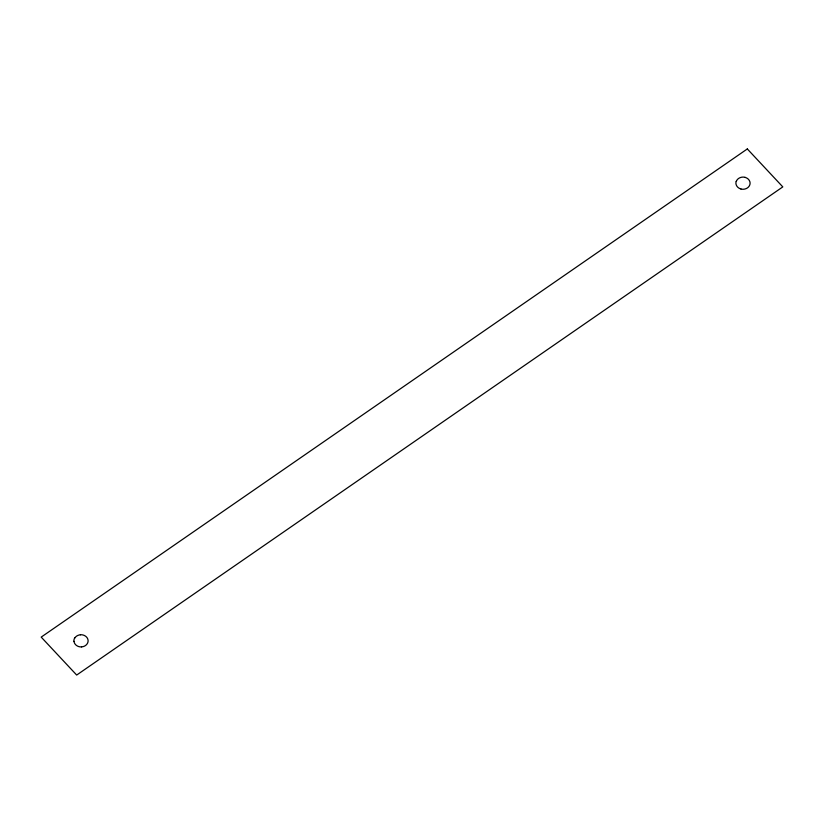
<?xml version="1.0" encoding="UTF-8"?>
<svg xmlns="http://www.w3.org/2000/svg" width="824" height="824" viewBox="0 0 824 824"><rect width="100%" height="100%" fill="white"/><g stroke="black" fill="none" stroke-linecap="round" stroke-linejoin="round"><path stroke-width="1.24" d="M81.617 646.881A7.045 6.056 0 0 0 87.241 643.709A7.097 6.098 0 0 0 88.065 640.32A7.045 6.056 0 0 0 84.378 635.5A7.097 6.098 0 0 0 80.402 634.748M74.016 641.34A7.045 6.056 0 0 0 77.693 646.171A7.097 6.098 0 0 0 81.576 646.902M74.83 637.972A7.045 6.056 0 0 1 80.453 634.799M73.913 641.329A7.097 6.098 0 0 1 74.737 637.941M740.941 188.974A7.055 6.067 0 0 1 736.234 184.844A7.097 6.108 0 0 1 736.192 181.362M736.285 181.393A7.055 6.067 0 0 1 741.085 177.345A7.097 6.108 0 0 1 745.071 177.335M745.092 177.387A7.055 6.067 0 0 1 749.799 181.517A7.097 6.108 0 0 1 749.758 184.967A7.055 6.067 0 0 1 744.947 189.015A7.097 6.108 0 0 1 740.879 188.995M747.317 148.948L41.2 637.106L76.684 675.052L782.8 186.893L747.317 148.948"/></g></svg>
